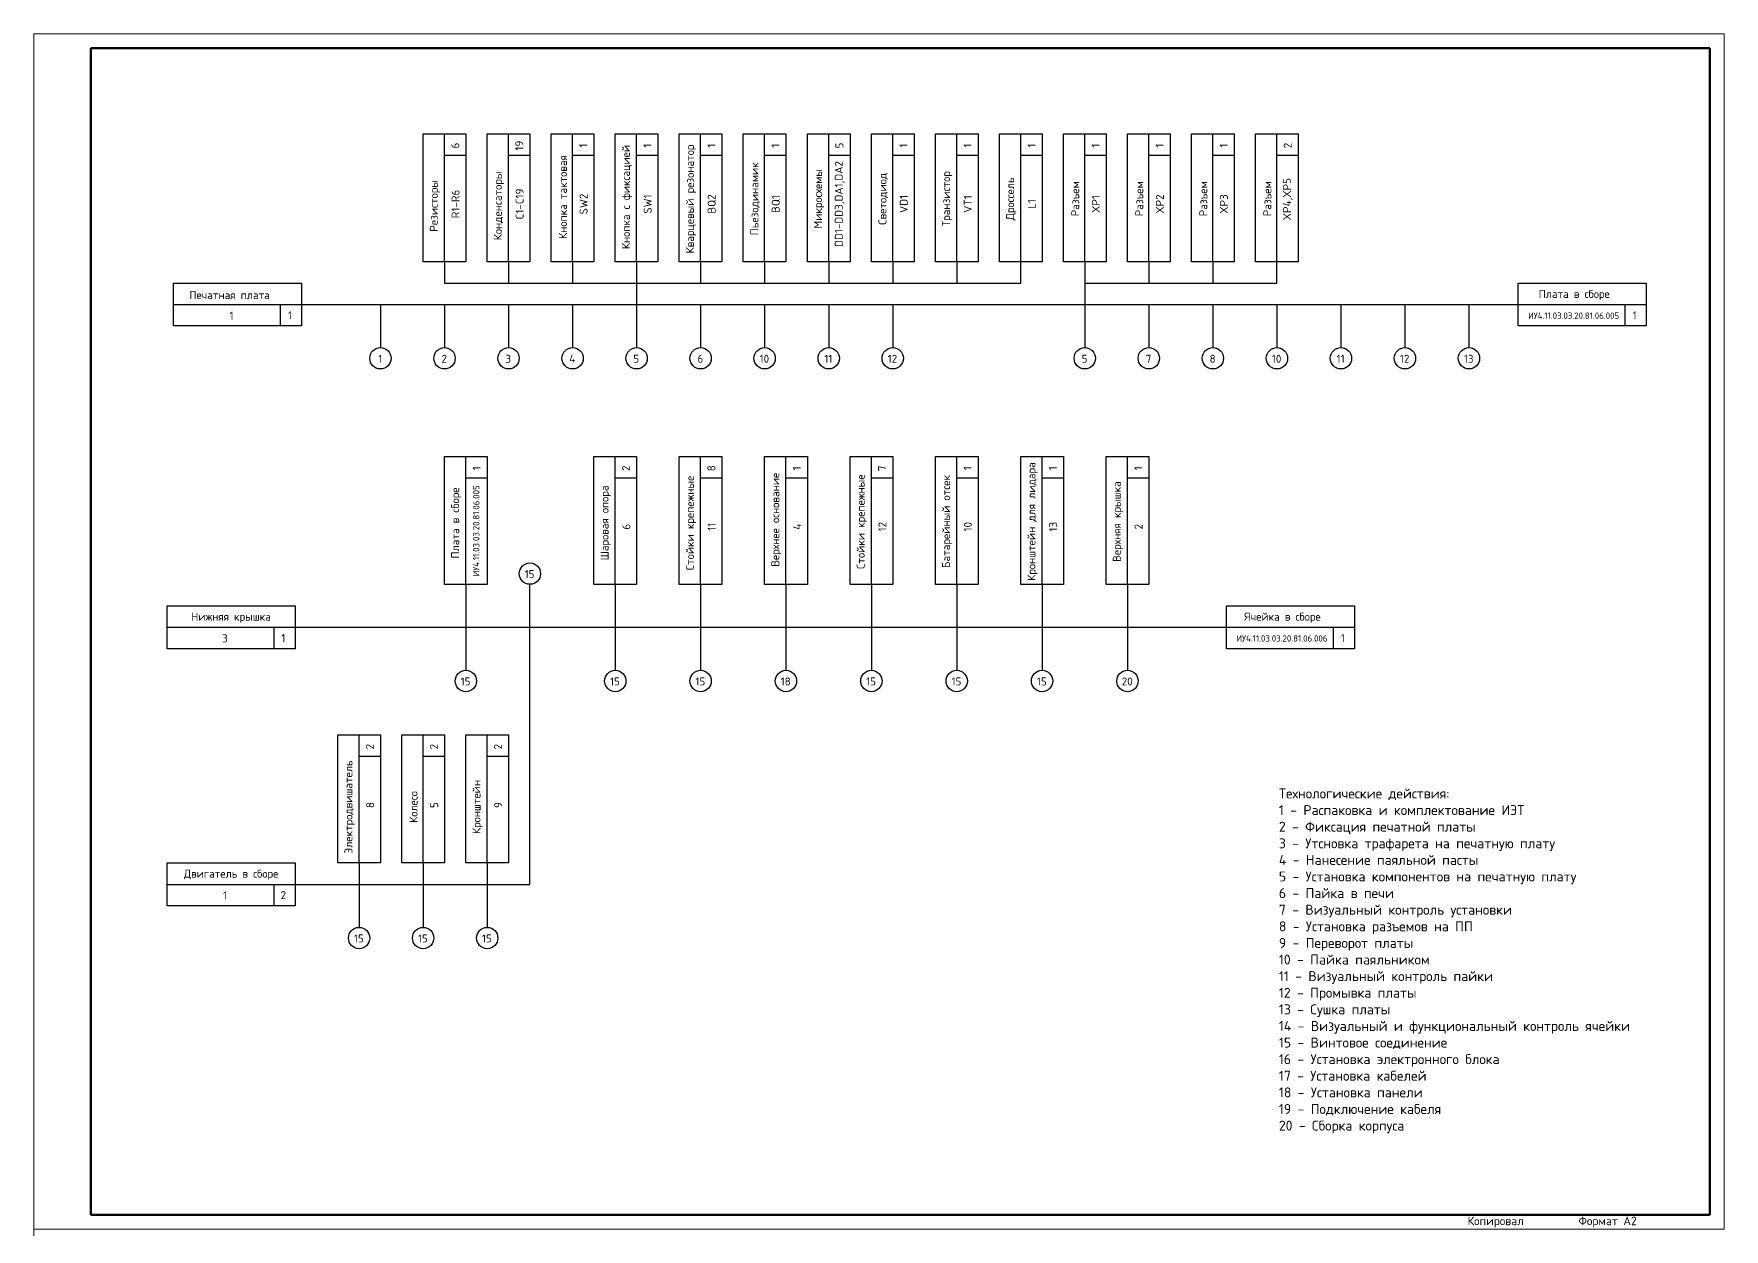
# Model space of a CAD drawing. Header units: millimetres. Extents: x -3633 to 871, y -630 to 261.
# Drawn here: x -1013 to -419, y -159 to 261 of the extents above; entities that cross this region are included whole.
import ezdxf

# ---------------------------------------------------------------- set-up
doc = ezdxf.new("R2010")
doc.units = ezdxf.units.MM
for name, color, linetype, lineweight in [('border', 7, 'Continuous', 70), ('Sheet', 7, 'Continuous', 30), ('Text', 7, 'Continuous', 18)]:
    doc.layers.add(name, color=color, linetype=linetype, lineweight=lineweight)
doc.styles.add('Main', font='isocpeur.ttf', dxfattribs={"height": 3})

msp = doc.modelspace()

# ---------------------------------------------------------------- linework, layer by layer
at = {"layer": 'border', "lineweight": 18}
for p, q in [((-1012.656, -159.45), (-1012.656, 260.55)), ((-1012.656, 260.55), (-715.656, 260.55)), ((-1012.656, 260.55), (-418.656, 260.55)), ((-418.656, 260.55), (-1012.656, 260.55)), ((-1012.656, 260.55), (-1012.656, -159.45)), ((-1012.656, 260.55), (-1012.656, 240.55)), ((-1012.656, -159.45), (-1012.656, 260.55)), ((-592.656, 260.55), (-1012.656, 260.55)), ((-418.656, 260.55), (-418.656, -159.45)), ((-418.656, 260.55), (-418.656, 240.55)), ((-418.656, -159.45), (-418.656, 260.55)), ((-715.656, -159.45), (-1012.656, -159.45)), ((-1012.656, -579.45), (-1012.656, -159.45)), ((-1012.656, -159.45), (-1012.656, -579.45)), ((-1012.656, -159.45), (-1012.656, -179.45)), ((-1012.656, -579.45), (-1012.656, -159.45)), ((-715.656, -159.45), (-1012.656, -159.45)), ((-1012.656, -579.45), (-1012.656, -159.45)), ((-1012.656, -159.45), (-715.656, -159.45)), ((-1012.656, -159.45), (-418.656, -159.45)), ((-418.656, -159.45), (-1012.656, -159.45)), ((-857.656, -159.45), (-437.656, -159.45)), ((-857.656, -159.45), (-837.656, -159.45)), ((-857.656, -159.45), (-437.656, -159.45)), ((-857.656, -159.45), (-837.656, -159.45)), ((-418.656, -159.45), (-715.656, -159.45)), ((-418.656, -159.45), (-715.656, -159.45))]:
    msp.add_line(p, q, dxfattribs=at)
at = {"layer": 'border', "lineweight": 70}
for p, q in [((-992.656, 255.55), (-992.656, -154.45)), ((-992.656, 255.55), (-423.656, 255.55)), ((-423.656, 255.55), (-423.656, -154.45)), ((-423.656, -154.45), (-423.656, -99.45)), ((-992.656, -154.45), (-710.359, -154.45)), ((-710.656, -154.45), (-423.656, -154.45)), ((-608.656, -154.45), (-423.656, -154.45))]:
    msp.add_line(p, q, dxfattribs=at)
at = {"layer": 'border', "lineweight": 40}
for p, q in [((-423.656, -114.45), (-423.656, -119.45)), ((-423.656, -114.45), (-423.656, -119.45)), ((-423.656, -154.45), (-423.656, -154.45))]:
    msp.add_line(p, q, dxfattribs=at)
at = {"layer": 'Sheet'}
for p, q in [((-868.338, 180.402), (-868.338, 225.402)), ((-845.838, 180.402), (-845.838, 225.402)), ((-823.338, 180.402), (-823.338, 225.402)), ((-800.838, 180.402), (-800.838, 225.402)), ((-778.338, 180.402), (-778.338, 225.402)), ((-755.838, 180.402), (-755.838, 225.402)), ((-733.338, 180.402), (-733.338, 225.402)), ((-710.838, 180.402), (-710.838, 225.402)), ((-688.338, 180.402), (-688.338, 225.402)), ((-665.838, 180.402), (-665.838, 225.402)), ((-643.338, 180.402), (-643.338, 225.402)), ((-620.838, 180.402), (-620.838, 225.402)), ((-598.338, 180.402), (-598.338, 225.402)), ((-575.838, 180.402), (-575.838, 225.402)), ((-868.338, 217.902), (-860.838, 217.902)), ((-845.838, 217.902), (-838.338, 217.902)), ((-823.338, 217.902), (-815.838, 217.902)), ((-800.838, 217.902), (-793.338, 217.902)), ((-778.338, 217.902), (-770.838, 217.902)), ((-755.838, 217.902), (-748.338, 217.902)), ((-733.338, 217.902), (-725.838, 217.902)), ((-710.838, 217.902), (-703.338, 217.902)), ((-688.338, 217.902), (-680.838, 217.902)), ((-665.838, 217.902), (-658.338, 217.902)), ((-643.338, 217.902), (-635.838, 217.902)), ((-620.838, 217.902), (-613.338, 217.902)), ((-598.338, 217.902), (-590.838, 217.902)), ((-575.838, 217.902), (-568.338, 217.902)), ((-868.338, 180.402), (-868.338, 172.902)), ((-845.838, 180.402), (-845.838, 172.902)), ((-823.338, 180.402), (-823.338, 172.902)), ((-800.838, 180.402), (-800.838, 165.402)), ((-778.338, 180.402), (-778.338, 172.902)), ((-755.838, 180.402), (-755.838, 172.902)), ((-733.338, 180.402), (-733.338, 172.902)), ((-710.838, 180.402), (-710.838, 172.902)), ((-688.338, 180.402), (-688.338, 172.902)), ((-665.838, 172.902), (-665.838, 180.402)), ((-643.338, 180.402), (-643.338, 165.402)), ((-620.838, 180.402), (-620.838, 172.902)), ((-598.338, 180.402), (-598.338, 172.902)), ((-575.838, 172.902), (-575.838, 180.402)), ((-868.338, 172.902), (-665.838, 172.902)), ((-643.338, 172.902), (-575.838, 172.902)), ((-963.537, 165.402), (-918.537, 165.402)), ((-926.037, 165.402), (-926.037, 157.902)), ((-918.537, 165.402), (-491.037, 165.402)), ((-890.838, 165.402), (-890.838, 150.292)), ((-868.338, 165.402), (-868.338, 150.292)), ((-845.838, 165.402), (-845.838, 150.292)), ((-823.338, 165.402), (-823.338, 150.292)), ((-800.838, 165.402), (-800.838, 150.292)), ((-778.338, 165.402), (-778.338, 150.292)), ((-755.838, 165.402), (-755.838, 150.292)), ((-733.338, 165.402), (-733.338, 150.292)), ((-710.838, 165.402), (-710.838, 150.292)), ((-643.338, 165.402), (-643.338, 150.292)), ((-620.838, 165.402), (-620.838, 150.292)), ((-598.338, 165.402), (-598.338, 150.292)), ((-575.838, 165.402), (-575.838, 150.292)), ((-553.338, 165.402), (-553.338, 150.292)), ((-530.838, 165.402), (-530.838, 150.292)), ((-508.338, 165.402), (-508.338, 150.292)), ((-491.037, 165.402), (-446.037, 165.402)), ((-453.537, 165.402), (-453.537, 157.902)), ((-860.838, 67.017), (-860.838, 112.017)), ((-808.338, 67.017), (-808.338, 112.017)), ((-778.338, 67.017), (-778.338, 112.017)), ((-748.338, 67.017), (-748.338, 112.017)), ((-718.338, 67.017), (-718.338, 112.017)), ((-688.338, 67.017), (-688.338, 112.017)), ((-658.338, 67.017), (-658.338, 112.017)), ((-628.338, 67.017), (-628.338, 112.017)), ((-860.838, 104.517), (-853.338, 104.517)), ((-808.338, 104.517), (-800.838, 104.517)), ((-778.338, 104.517), (-770.838, 104.517)), ((-748.338, 104.517), (-740.838, 104.517)), ((-718.338, 104.517), (-710.838, 104.517)), ((-688.338, 104.517), (-680.838, 104.517)), ((-658.338, 104.517), (-650.838, 104.517)), ((-628.338, 104.517), (-620.838, 104.517)), ((-860.838, 67.017), (-860.838, 36.906)), ((-838.338, 52.017), (-838.338, 67.127)), ((-808.338, 67.017), (-808.338, 36.906)), ((-778.338, 67.017), (-778.338, 36.906)), ((-748.338, 67.017), (-748.338, 36.906)), ((-718.338, 67.017), (-718.338, 36.906)), ((-688.338, 67.017), (-688.338, 36.906)), ((-658.338, 67.017), (-658.338, 36.906)), ((-628.338, 67.017), (-628.338, 36.906)), ((-965.838, 52.017), (-920.838, 52.017)), ((-928.338, 52.017), (-928.338, 44.517)), ((-920.838, 52.017), (-593.537, 52.017)), ((-838.338, -38.287), (-838.338, 52.017)), ((-593.537, 52.017), (-548.537, 52.017)), ((-556.037, 52.017), (-556.037, 44.517)), ((-898.338, -30.787), (-898.338, 14.213)), ((-875.838, -30.787), (-875.838, 14.213)), ((-853.338, -30.787), (-853.338, 14.213)), ((-898.338, 6.713), (-890.838, 6.713)), ((-875.838, 6.713), (-868.338, 6.713)), ((-853.338, 6.713), (-845.838, 6.713)), ((-898.338, -30.787), (-898.338, -38.287)), ((-875.838, -30.787), (-875.838, -38.287)), ((-853.338, -30.787), (-853.338, -38.287)), ((-965.838, -38.287), (-920.838, -38.287)), ((-928.338, -38.287), (-928.338, -45.787)), ((-920.838, -38.287), (-838.338, -38.287)), ((-898.338, -38.287), (-898.338, -53.397)), ((-875.838, -38.287), (-875.838, -53.397)), ((-853.338, -38.287), (-853.338, -53.397))]:
    msp.add_line(p, q, dxfattribs=at)
at = {"layer": 'Sheet', "elevation": 0}
for points in [[(-875.838, 180.402), (-875.838, 225.402), (-860.838, 225.402), (-860.838, 180.402)], [(-853.338, 180.402), (-853.338, 225.402), (-838.338, 225.402), (-838.338, 180.402)], [(-830.838, 180.402), (-830.838, 225.402), (-815.838, 225.402), (-815.838, 180.402)], [(-808.338, 180.402), (-808.338, 225.402), (-793.338, 225.402), (-793.338, 180.402)], [(-785.838, 180.402), (-785.838, 225.402), (-770.838, 225.402), (-770.838, 180.402)], [(-763.338, 180.402), (-763.338, 225.402), (-748.338, 225.402), (-748.338, 180.402)], [(-740.838, 180.402), (-740.838, 225.402), (-725.838, 225.402), (-725.838, 180.402)], [(-718.338, 180.402), (-718.338, 225.402), (-703.338, 225.402), (-703.338, 180.402)], [(-695.838, 180.402), (-695.838, 225.402), (-680.838, 225.402), (-680.838, 180.402)], [(-673.338, 180.402), (-673.338, 225.402), (-658.338, 225.402), (-658.338, 180.402)], [(-650.838, 180.402), (-650.838, 225.402), (-635.838, 225.402), (-635.838, 180.402)], [(-628.338, 180.402), (-628.338, 225.402), (-613.338, 225.402), (-613.338, 180.402)], [(-605.838, 180.402), (-605.838, 225.402), (-590.838, 225.402), (-590.838, 180.402)], [(-583.338, 180.402), (-583.338, 225.402), (-568.338, 225.402), (-568.338, 180.402)], [(-963.537, 172.902), (-918.537, 172.902), (-918.537, 157.902), (-963.537, 157.902)], [(-491.037, 172.902), (-446.037, 172.902), (-446.037, 157.902), (-491.037, 157.902)], [(-868.338, 67.017), (-868.338, 112.017), (-853.338, 112.017), (-853.338, 67.017)], [(-815.838, 67.017), (-815.838, 112.017), (-800.838, 112.017), (-800.838, 67.017)], [(-785.838, 67.017), (-785.838, 112.017), (-770.838, 112.017), (-770.838, 67.017)], [(-755.838, 67.017), (-755.838, 112.017), (-740.838, 112.017), (-740.838, 67.017)], [(-725.838, 67.017), (-725.838, 112.017), (-710.838, 112.017), (-710.838, 67.017)], [(-695.838, 67.017), (-695.838, 112.017), (-680.838, 112.017), (-680.838, 67.017)], [(-665.838, 67.017), (-665.838, 112.017), (-650.838, 112.017), (-650.838, 67.017)], [(-635.838, 67.017), (-635.838, 112.017), (-620.838, 112.017), (-620.838, 67.017)], [(-965.838, 59.517), (-920.838, 59.517), (-920.838, 44.517), (-965.838, 44.517)], [(-593.537, 59.517), (-548.537, 59.517), (-548.537, 44.517), (-593.537, 44.517)], [(-905.838, -30.787), (-905.838, 14.213), (-890.838, 14.213), (-890.838, -30.787)], [(-883.338, -30.787), (-883.338, 14.213), (-868.338, 14.213), (-868.338, -30.787)], [(-860.838, -30.787), (-860.838, 14.213), (-845.838, 14.213), (-845.838, -30.787)], [(-965.838, -30.787), (-920.838, -30.787), (-920.838, -45.787), (-965.838, -45.787)]]:
    msp.add_lwpolyline(points, close=True, dxfattribs=at)
at = {"layer": 'Sheet'}
for centre in [(-890.838, 146.542), (-868.338, 146.542), (-845.838, 146.542), (-823.338, 146.542), (-800.838, 146.542), (-778.338, 146.542), (-755.838, 146.542), (-733.338, 146.542), (-710.838, 146.542), (-643.338, 146.542), (-620.838, 146.542), (-598.338, 146.542), (-575.838, 146.542), (-553.338, 146.542), (-530.838, 146.542), (-508.338, 146.542), (-838.338, 70.877), (-860.838, 33.156), (-808.338, 33.156), (-778.338, 33.156), (-748.338, 33.156), (-718.338, 33.156), (-688.338, 33.156), (-658.338, 33.156), (-628.338, 33.156), (-898.338, -57.147), (-875.838, -57.147), (-853.338, -57.147)]:
    msp.add_circle(centre, 3.75, dxfattribs=at)

# ---------------------------------------------------------------- texts
at = {"layer": 'border', "char_height": 3, "attachment_point": 5, "style": 'Main'}
for s, width, insert in [('\\pxqc;                  Копировал ', 70, (-516.156, -156.95)), ('\\pxql;  Формат A2', 40.02094, (-453.656, -156.95))]:
    msp.add_mtext_dynamic_manual_height_columns(s, width=width, gutter_width=15, heights=[0], dxfattribs=dict(at, insert=insert))
at = {"layer": 'Text', "lineweight": 70, "attachment_point": 5, "rotation": 90, "style": 'Main'}
for s, width, heights, insert, char_height in [('6', 4.73672, [6.248], (-864.548, 221.282), 2.812), ('19', 4.73672, [6.248], (-842.048, 221.282), 2.8125), ('1', 4.73672, [6.248], (-819.548, 221.282), 2.812), ('Кнопка с фиксацией', 50.625, [12.496], (-804.209, 203.193), 2.8125), ('1', 4.73672, [6.248], (-797.048, 221.282), 2.812), ('Кварцевый резонатор', 50.625, [12.496], (-781.709, 202.502), 2.8125), ('1', 4.73672, [6.248], (-774.548, 221.282), 2.812), ('1', 4.73672, [6.248], (-752.048, 221.282), 2.812), ('5', 4.73672, [6.248], (-729.548, 221.282), 2.812), ('1', 4.73672, [6.248], (-707.048, 221.282), 2.812), ('1', 4.73672, [6.248], (-684.548, 221.282), 2.812), ('1', 4.73672, [6.248], (-662.048, 221.282), 2.812), ('1', 4.73672, [6.248], (-639.548, 221.282), 2.812), ('1', 4.73672, [6.248], (-617.048, 221.282), 2.812), ('1', 4.73672, [6.248], (-594.548, 221.282), 2.812), ('2', 4.73672, [6.248], (-572.048, 221.282), 2.812), ('Кнопка тактовая', 50.625, [12.496], (-826.709, 203.193), 2.8125), ('Пьезодинамик', 50.625, [12.496], (-759.209, 202.561), 2.8125), ('DD1-DD3,DA1,DA2', 4.73672, [6.248], (-729.451, 200.753), 2.8125), ('Резисторы ', 50.625, [12.496], (-871.709, 200.083), 2.8125), ('Конденсаторы', 50.625, [12.496], (-849.209, 200.083), 2.8125), ('Микросхемы', 50.625, [12.496], (-736.709, 202.561), 2.8125), ('Светодиод', 50.625, [12.496], (-714.209, 202.561), 2.8125), ('Транзистор', 50.625, [12.496], (-691.709, 202.561), 2.8125), ('Дроссель', 50.625, [12.496], (-669.209, 202.561), 2.8125), ('Разъем', 50.625, [12.496], (-646.709, 202.561), 2.8125), ('Разъем', 50.625, [12.496], (-624.209, 202.561), 2.8125), ('Разъем', 50.625, [12.496], (-601.709, 202.561), 2.8125), ('Разъем', 50.625, [12.496], (-579.209, 202.561), 2.8125), ('XP4,XP5', 4.73672, [6.248], (-571.951, 202.453), 2.8125), ('R1-R6', 4.73672, [6.248], (-864.451, 200.753), 2.8125), ('C1-C19', 4.73672, [6.248], (-841.951, 200.753), 2.8125), ('SW2', 4.73672, [6.248], (-819.451, 200.753), 2.8125), ('SW1', 5.42823, [6.248], (-796.951, 200.753), 2.8125), ('BQ2', 4.73672, [6.248], (-774.451, 200.753), 2.8125), ('BQ1', 4.73672, [6.248], (-751.951, 200.753), 2.8125), ('VD1', 4.73672, [6.248], (-706.951, 200.753), 2.8125), ('VT1', 4.73672, [6.248], (-684.451, 200.753), 2.8125), ('L1', 4.73672, [6.248], (-661.951, 200.753), 2.8125), ('XP1', 4.73672, [6.248], (-639.451, 200.753), 2.8125), ('XP2', 4.73672, [6.248], (-616.951, 200.753), 2.8125), ('XP3', 4.73672, [6.248], (-594.451, 200.753), 2.8125), ('1', 4.73672, [6.248], (-857.048, 107.896), 2.812), ('2', 4.73672, [6.248], (-804.548, 107.896), 2.812), ('8', 4.73672, [6.248], (-774.548, 107.896), 2.812), ('1', 4.73672, [6.248], (-744.548, 107.896), 2.812), ('7', 4.73672, [6.248], (-714.548, 107.896), 2.812), ('1', 4.73672, [6.248], (-684.548, 107.896), 2.812), ('Кронштейн для лидара', 50.625, [12.496], (-661.709, 89.175), 2.8125), ('1', 4.73672, [6.248], (-654.548, 107.896), 2.812), ('1', 4.73672, [6.248], (-624.548, 107.896), 2.812), ('Плата в сборе', 50.625, [12.496], (-864.209, 88.685), 2.8125), ('ИУ4.11.03.03.20.81.06.005 ', 4.73672, [6.248], (-857.204, 85.926), 2.25), ('Шаровая опора', 50.625, [12.496], (-811.709, 88.685), 2.8125), ('Стойки крепежные', 50.625, [12.496], (-781.709, 88.685), 2.8125), ('Верхнее основание', 50.625, [12.496], (-751.709, 89.807), 2.8125), ('Стойки крепежные', 50.625, [12.496], (-721.709, 89.116), 2.8125), ('Батарейный отсек', 50.625, [12.496], (-691.709, 89.175), 2.8125), ('Верхняя крышка', 50.625, [12.496], (-631.709, 89.175), 2.8125), ('6', 4.73672, [6.248], (-804.451, 87.368), 2.812), ('11', 4.73672, [6.248], (-774.451, 87.368), 2.8125), ('4', 5.42823, [6.248], (-744.451, 87.368), 2.812), ('12', 4.73672, [6.248], (-714.451, 87.368), 2.8125), ('10', 4.15529, [6.248], (-684.451, 87.368), 2.8125), ('13', 4.73672, [6.248], (-654.451, 87.368), 2.8125), ('2', 4.73672, [6.248], (-624.451, 87.368), 2.812), ('2', 4.73672, [6.248], (-894.548, 10.093), 2.812), ('2', 4.73672, [6.248], (-872.048, 10.093), 2.812), ('2', 4.73672, [6.248], (-849.548, 10.093), 2.812), ('Электродвишатель', 50.625, [12.496], (-901.709, -11.106), 2.8125), ('Колесо', 50.625, [12.496], (-879.209, -11.106), 2.8125), ('Кронштейн', 50.625, [12.496], (-856.709, -11.106), 2.8125), ('8', 4.73672, [6.248], (-894.451, -10.436), 2.812), ('5', 4.73672, [6.248], (-871.951, -10.436), 2.812), ('9', 4.73672, [6.248], (-849.451, -10.436), 2.812)]:
    msp.add_mtext_dynamic_manual_height_columns(s, width=width, gutter_width=16.875, heights=heights, dxfattribs=dict(at, insert=insert, char_height=char_height))
at = {"layer": 'Text', "lineweight": 70, "attachment_point": 5, "style": 'Main'}
for s, width, heights, insert, char_height in [('Печатная плата', 50.625, [12.496], (-943.856, 168.773), 2.8125), ('Плата в сборе', 50.625, [12.496], (-471.356, 168.773), 2.8125), ('1', 4.73672, [6.248], (-943.186, 161.515), 2.812), ('1', 4.73672, [6.248], (-922.657, 161.612), 2.812), ('ИУ4.11.03.03.20.81.06.005 ', 4.73672, [6.248], (-471.553, 161.515), 2.25), ('1', 4.73672, [6.248], (-450.157, 161.612), 2.812), ('1', 4.73672, [6.248], (-890.936, 146.376), 2.812), ('2', 4.73672, [6.248], (-868.436, 146.376), 2.812), ('3', 4.73672, [6.248], (-845.936, 146.376), 2.812), ('4', 4.73672, [6.248], (-823.436, 146.376), 2.812), ('5', 4.73672, [6.248], (-800.936, 146.376), 2.812), ('6', 4.73672, [6.248], (-778.436, 146.376), 2.812), ('10', 4.73672, [6.248], (-755.936, 146.376), 2.8125), ('11', 4.73672, [6.248], (-733.436, 146.376), 2.8125), ('12', 4.73672, [6.248], (-710.936, 146.376), 2.8125), ('5', 4.73672, [6.248], (-643.436, 146.376), 2.812), ('7', 4.73672, [6.248], (-620.936, 146.376), 2.812), ('8', 4.73672, [6.248], (-598.436, 146.376), 2.812), ('10', 4.73672, [6.248], (-575.936, 146.376), 2.8125), ('11', 4.73672, [6.248], (-553.436, 146.376), 2.8125), ('12', 4.73672, [6.248], (-530.936, 146.376), 2.8125), ('13', 4.73672, [6.248], (-508.436, 146.376), 2.8125), ('15', 4.73672, [6.248], (-838.436, 70.712), 2.8125), ('Нижняя крышка', 50.625, [12.496], (-943.339, 55.388), 2.8125), ('Ячейка в сборе', 50.625, [12.496], (-573.856, 55.388), 2.8125), ('3', 4.73672, [6.248], (-945.486, 48.13), 2.812), ('1', 4.73672, [6.248], (-924.958, 48.227), 2.812), ('ИУ4.11.03.03.20.81.06.006 ', 4.73672, [6.248], (-574.053, 48.13), 2.25), ('1', 4.73672, [6.248], (-552.657, 48.227), 2.812), ('15', 4.73672, [6.248], (-860.936, 32.99), 2.8125), ('15', 4.73672, [6.248], (-808.436, 32.99), 2.8125), ('15', 4.73672, [6.248], (-778.436, 32.99), 2.8125), ('18', 4.73672, [6.248], (-748.436, 32.99), 2.8125), ('15', 4.73672, [6.248], (-718.436, 32.99), 2.8125), ('15', 4.73672, [6.248], (-688.436, 32.99), 2.8125), ('15', 4.73672, [6.248], (-658.436, 32.99), 2.8125), ('20', 4.73672, [6.248], (-628.436, 32.99), 2.8125), ('Двигатель в сборе', 50.625, [12.496], (-943.339, -34.916), 2.8125), ('1', 4.73672, [6.248], (-945.486, -42.174), 2.812), ('2', 4.73672, [6.248], (-924.958, -42.077), 2.812), ('15', 4.73672, [6.248], (-898.436, -57.313), 2.8125), ('15', 4.73672, [6.248], (-875.936, -57.313), 2.8125), ('15', 4.73672, [6.248], (-853.436, -57.313), 2.8125)]:
    msp.add_mtext_dynamic_manual_height_columns(s, width=width, gutter_width=16.875, heights=heights, dxfattribs=dict(at, insert=insert, char_height=char_height))
at = {"layer": 'Text', "insert": (-575.136, -125.757), "char_height": 3.5, "width": 125.13469, "attachment_point": 7, "style": 'Main'}
msp.add_mtext('Технологические действия:\\P1 - Распаковка и комплектование ИЭТ\\P2 - Фиксация печатной платы\\P3 - Утсновка трафарета на печатную плату\\P4 - Нанесение паяльной пасты\\P5 - Установка компонентов на печатную плату\\P6 - Пайка в печи\\P7 - Визуальный контроль установки\\P8 - Установка разъемов на ПП\\P9 - Переворот платы\\P10 - Пайка паяльником\\P11 - Визуальный контроль пайки\\P12 - Промывка платы\\P13 - Сушка платы\\P14 - Визуальный и функциональный контроль ячейки\\P15 - Винтовое соединение\\P16 - Установка электронного блока\\P17 - Установка кабелей\\P18 - Установка панели\\P19 - Подключение кабеля\\P20 - Сборка корпуса', dxfattribs=at)

doc.saveas('drawing.dxf')
